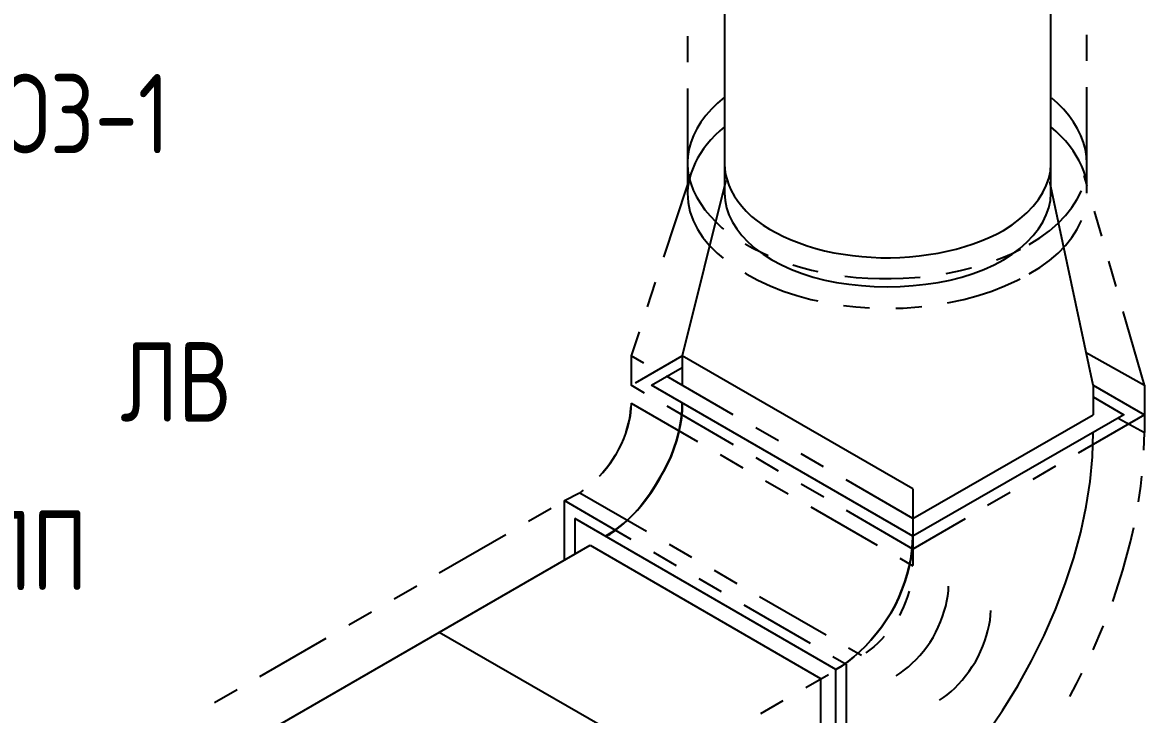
# Model space of a CAD drawing. Header units: metres. Extents: x 20 to 415, y 5 to 292.
# Drawn here: x 256.4 to 271.09, y 192.03 to 201.09 of the extents above; entities that cross this region are included whole.
import ezdxf

# ---------------------------------------------------------------- set-up
doc = ezdxf.new("R2010")
doc.units = ezdxf.units.M
for name, color, linetype in [('ВОЗДУХОВОДЫ', 7, 'Continuous'), ('ИЗОЛЯЦИЯ', 3, 'Continuous'), ('ОБОЗНАЧЕНИЯ', 7, 'Continuous')]:
    doc.layers.add(name, color=color, linetype=linetype)
doc.styles.add('GOST', font='isocpeur.ttf')

msp = doc.modelspace()

# ---------------------------------------------------------------- linework, layer by layer
at = {"layer": 'ВОЗДУХОВОДЫ'}
for points in [[(265.59, 265.402), (265.59, 199.242)], [(269.864, 199.242), (269.864, 265.402)], [(265.59, 199.242), (265.59, 198.857)], [(265.59, 199.242), (265.593, 199.172), (265.604, 199.102), (265.622, 199.032), (265.646, 198.962), (265.678, 198.893), (265.717, 198.824), (265.762, 198.755), (265.815, 198.688), (265.875, 198.621), (265.942, 198.555), (266.015, 198.496), (266.094, 198.44), (266.179, 198.388), (266.269, 198.338), (266.363, 198.291), (266.462, 198.247), (266.565, 198.207), (266.673, 198.169), (266.783, 198.134), (266.897, 198.103), (267.019, 198.079), (267.141, 198.059), (267.264, 198.042), (267.387, 198.028), (267.511, 198.019), (267.636, 198.013), (267.761, 198.012), (267.886, 198.015), (268.012, 198.023), (268.138, 198.036), (268.262, 198.053), (268.385, 198.074), (268.504, 198.099), (268.621, 198.127), (268.735, 198.159), (268.845, 198.195), (268.951, 198.234), (269.053, 198.276), (269.151, 198.322), (269.244, 198.371)], [(269.244, 198.371), (269.355, 198.444), (269.457, 198.521), (269.548, 198.602), (269.629, 198.687), (269.699, 198.775), (269.757, 198.866), (269.803, 198.958), (269.837, 199.052), (269.857, 199.147), (269.864, 199.242)], [(269.864, 198.857), (269.864, 199.242)], [(265.607, 199.024), (265.037, 196.728)], [(270.417, 196.343), (269.847, 199.008)], [(265.59, 198.857), (265.596, 198.761), (265.616, 198.666), (265.648, 198.573), (265.692, 198.48), (265.749, 198.39), (265.818, 198.302), (265.899, 198.217), (265.991, 198.135), (266.095, 198.058), (266.21, 197.985)], [(269.244, 197.985), (269.355, 198.058), (269.457, 198.135), (269.548, 198.217), (269.629, 198.302), (269.699, 198.39), (269.757, 198.48), (269.803, 198.573), (269.837, 198.666), (269.857, 198.761), (269.864, 198.857)], [(266.21, 197.985), (266.335, 197.918), (266.467, 197.858), (266.606, 197.806), (266.751, 197.76), (266.902, 197.721), (267.057, 197.69), (267.218, 197.665), (267.382, 197.647), (267.549, 197.637), (267.719, 197.633), (267.889, 197.637), (268.058, 197.647), (268.224, 197.665), (268.386, 197.69), (268.544, 197.721), (268.697, 197.76), (268.845, 197.806), (268.986, 197.858), (269.119, 197.918), (269.244, 197.985)], [(265.037, 196.728), (265.037, 196.343)], [(268.054, 194.985), (265.037, 196.728)], [(264.634, 196.343), (265.037, 196.577)], [(270.417, 196.192), (270.82, 195.957), (268.054, 194.365), (264.634, 196.343)], [(270.417, 196.343), (270.417, 195.957)], [(265.037, 196.108), (265.034, 196.012), (265.025, 195.913), (265.01, 195.814), (264.988, 195.714), (264.961, 195.613), (264.928, 195.513), (264.889, 195.413), (264.844, 195.314), (264.792, 195.215), (264.735, 195.119), (264.678, 195.021), (264.617, 194.926), (264.552, 194.837), (264.485, 194.752), (264.415, 194.673), (264.342, 194.599), (264.267, 194.531), (264.19, 194.469), (264.111, 194.413), (264.031, 194.365)], [(264.031, 194.365), (264.111, 194.413), (264.19, 194.469), (264.267, 194.531), (264.342, 194.599), (264.415, 194.673), (264.485, 194.752), (264.552, 194.837), (264.617, 194.926), (264.678, 195.021), (264.735, 195.119), (264.792, 195.215), (264.844, 195.314), (264.889, 195.413), (264.928, 195.513), (264.961, 195.613), (264.988, 195.714), (265.01, 195.814), (265.025, 195.913), (265.034, 196.012), (265.037, 196.108), (265.037, 196.108), (265.037, 196.108)], [(264.165, 194.448), (264.24, 194.506), (264.312, 194.569), (264.382, 194.636), (264.449, 194.707), (264.513, 194.782), (264.574, 194.86), (264.632, 194.942), (264.687, 195.026), (264.738, 195.113), (264.785, 195.203), (264.833, 195.294), (264.876, 195.385), (264.914, 195.477), (264.946, 195.57), (264.974, 195.662), (264.997, 195.753), (265.014, 195.844), (265.027, 195.933), (265.034, 196.021), (265.037, 196.108)], [(268.054, 194.599), (270.417, 195.957)], [(270.412, 195.95), (270.412, 195.951)], [(267.048, 189.906), (267.314, 190.069), (267.576, 190.254), (267.834, 190.461), (268.086, 190.689), (268.333, 190.935), (268.571, 191.198), (268.801, 191.479), (269.022, 191.774), (269.231, 192.083), (269.428, 192.404), (269.611, 192.733), (269.776, 193.067), (269.923, 193.405), (270.052, 193.743), (270.162, 194.082), (270.253, 194.419), (270.324, 194.753), (270.376, 195.083), (270.407, 195.406), (270.417, 195.722)], [(267.048, 189.906), (267.314, 190.069), (267.576, 190.254), (267.834, 190.461), (268.086, 190.689), (268.333, 190.935), (268.571, 191.198), (268.801, 191.479), (269.022, 191.774), (269.231, 192.083), (269.428, 192.404), (269.611, 192.733), (269.776, 193.067), (269.923, 193.405), (270.052, 193.743), (270.162, 194.082), (270.253, 194.419), (270.324, 194.753), (270.376, 195.083), (270.407, 195.406), (270.417, 195.722)], [(268.054, 194.985), (268.054, 194.599)], [(266.646, 189.671), (267.048, 189.437), (267.048, 192.621), (263.629, 194.599)], [(263.629, 194.599), (263.629, 194.13)], [(264.031, 194.365), (264.046, 194.37), (264.061, 194.377), (264.076, 194.384), (264.09, 194.392), (264.104, 194.4), (264.118, 194.409), (264.131, 194.419), (264.143, 194.429), (264.155, 194.438), (264.165, 194.448)], [(256.019, 189.738), (263.83, 194.247)], [(263.827, 194.244), (263.827, 194.243)], [(263.827, 194.244), (263.827, 194.244)], [(263.83, 194.247), (266.847, 192.504)], [(267.048, 192.621), (267.128, 192.67), (267.207, 192.726), (267.284, 192.787), (267.36, 192.855), (267.434, 192.927), (267.506, 193.005), (267.575, 193.088), (267.643, 193.174), (267.707, 193.265), (267.769, 193.359), (267.822, 193.46), (267.87, 193.562), (267.912, 193.664), (267.949, 193.766), (267.981, 193.868), (268.007, 193.97), (268.027, 194.07), (268.042, 194.17), (268.051, 194.268), (268.054, 194.365)], [(268.054, 194.365), (268.051, 194.268), (268.042, 194.17), (268.027, 194.07), (268.007, 193.97), (267.981, 193.868), (267.949, 193.766), (267.912, 193.664), (267.87, 193.562), (267.822, 193.46), (267.769, 193.359), (267.707, 193.265), (267.643, 193.174), (267.575, 193.088), (267.506, 193.005), (267.434, 192.927), (267.36, 192.855), (267.284, 192.787), (267.207, 192.726), (267.128, 192.67), (267.048, 192.621), (267.048, 192.621), (267.048, 192.621)], [(267.836, 192.538), (267.891, 192.574), (267.944, 192.614), (267.997, 192.657), (268.048, 192.703), (268.098, 192.751), (268.146, 192.803), (268.193, 192.858), (268.238, 192.916), (268.281, 192.977), (268.322, 193.04), (268.356, 193.107), (268.388, 193.175), (268.417, 193.243), (268.444, 193.313), (268.467, 193.382), (268.486, 193.451), (268.502, 193.519), (268.514, 193.585), (268.521, 193.649), (268.523, 193.711)], [(267.836, 192.538), (267.891, 192.574), (267.944, 192.614), (267.997, 192.657), (268.048, 192.703), (268.098, 192.751), (268.146, 192.803), (268.193, 192.858), (268.238, 192.916), (268.281, 192.977), (268.322, 193.04), (268.356, 193.107), (268.388, 193.175), (268.417, 193.243), (268.444, 193.313), (268.467, 193.382), (268.486, 193.451), (268.502, 193.519), (268.514, 193.585), (268.521, 193.649), (268.523, 193.711)], [(268.406, 192.219), (268.456, 192.252), (268.506, 192.289), (268.556, 192.331), (268.605, 192.377), (268.653, 192.427), (268.7, 192.48), (268.746, 192.536), (268.791, 192.596), (268.834, 192.658), (268.875, 192.722), (268.909, 192.788), (268.941, 192.856), (268.97, 192.925), (268.997, 192.994), (269.02, 193.064), (269.039, 193.132), (269.055, 193.2), (269.067, 193.266), (269.074, 193.331), (269.076, 193.392)], [(268.406, 192.219), (268.456, 192.252), (268.506, 192.289), (268.556, 192.331), (268.605, 192.377), (268.653, 192.427), (268.7, 192.48), (268.746, 192.536), (268.791, 192.596), (268.834, 192.658), (268.875, 192.722), (268.909, 192.788), (268.941, 192.856), (268.97, 192.925), (268.997, 192.994), (269.02, 193.064), (269.039, 193.132), (269.055, 193.2), (269.067, 193.266), (269.074, 193.331), (269.076, 193.392)], [(266.847, 192.504), (266.847, 189.789)]]:
    msp.add_lwpolyline(points, dxfattribs=at)
at = {"layer": 'ИЗОЛЯЦИЯ'}
for points in [[(265.104, 200.915), (265.104, 200.573)], [(270.334, 200.59), (270.334, 200.932)], [(265.104, 200.231), (265.104, 199.242)], [(270.334, 199.242), (270.334, 200.248)], [(265.499, 200.037), (265.417, 199.957)], [(265.59, 200.114), (265.499, 200.037)], [(269.951, 200.037), (269.877, 200.103)], [(270.029, 199.957), (269.951, 200.037)], [(265.345, 199.875), (265.281, 199.79)], [(265.417, 199.957), (265.345, 199.875)], [(270.099, 199.875), (270.029, 199.957)], [(270.16, 199.79), (270.099, 199.875)], [(265.228, 199.703), (265.183, 199.614)], [(265.281, 199.79), (265.228, 199.703)], [(265.59, 199.728), (265.527, 199.673)], [(269.932, 199.668), (269.864, 199.728)], [(270.212, 199.703), (270.16, 199.79)], [(270.255, 199.614), (270.212, 199.703)], [(265.183, 199.614), (265.149, 199.524)], [(265.412, 199.558), (265.362, 199.499)], [(265.467, 199.616), (265.412, 199.558)], [(265.527, 199.673), (265.467, 199.616)], [(269.995, 199.606), (269.932, 199.668)], [(270.053, 199.543), (269.995, 199.606)], [(270.106, 199.479), (270.053, 199.543)], [(270.289, 199.524), (270.255, 199.614)], [(265.124, 199.431), (265.109, 199.337)], [(265.149, 199.524), (265.124, 199.431)], [(265.316, 199.439), (265.274, 199.378)], [(265.362, 199.499), (265.316, 199.439)], [(270.153, 199.414), (270.106, 199.479)], [(270.196, 199.348), (270.153, 199.414)], [(270.314, 199.431), (270.289, 199.524)], [(270.328, 199.337), (270.314, 199.431)], [(265.104, 199.242), (265.104, 198.857)], [(265.104, 199.242), (265.109, 199.157)], [(265.109, 199.337), (265.105, 199.27)], [(265.204, 199.254), (265.177, 199.19)], [(265.237, 199.317), (265.204, 199.254)], [(265.274, 199.378), (265.237, 199.317)], [(270.234, 199.281), (270.196, 199.348)], [(270.266, 199.214), (270.234, 199.281)], [(270.334, 199.242), (270.328, 199.337)], [(270.334, 198.857), (270.334, 199.242)], [(265.154, 199.125), (265.104, 198.974)], [(265.109, 199.157), (265.124, 199.07)], [(265.139, 199.092), (265.141, 199.092)], [(265.141, 199.099), (265.143, 199.099)], [(265.143, 199.106), (265.145, 199.106)], [(265.146, 199.113), (265.148, 199.113)], [(265.15, 199.119), (265.151, 199.119)], [(265.177, 199.19), (265.154, 199.125)], [(265.154, 199.125), (265.156, 199.125)], [(270.294, 199.145), (270.266, 199.214)], [(270.317, 199.075), (270.294, 199.145)], [(270.34, 198.953), (270.3, 199.092)], [(270.333, 199.231), (270.335, 199.231)], [(265.104, 198.974), (264.79, 198.019)], [(265.114, 198.957), (265.111, 198.937)], [(265.118, 198.978), (265.114, 198.957)], [(265.123, 198.998), (265.118, 198.978)], [(265.127, 199.018), (265.123, 198.998)], [(265.124, 199.07), (265.148, 198.983)], [(265.132, 199.038), (265.127, 199.018)], [(265.137, 199.058), (265.132, 199.038)], [(265.137, 199.07), (265.139, 199.07)], [(265.137, 199.064), (265.139, 199.064)], [(265.138, 199.077), (265.139, 199.077)], [(265.139, 199.084), (265.14, 199.084)], [(265.148, 198.983), (265.181, 198.897)], [(270.321, 199.055), (270.317, 199.075)], [(270.325, 199.034), (270.321, 199.055)], [(270.328, 199.014), (270.325, 199.034)], [(270.33, 198.993), (270.328, 199.014)], [(270.332, 198.972), (270.33, 198.993)], [(270.333, 198.951), (270.332, 198.972)], [(270.333, 198.928), (270.333, 198.951)], [(265.106, 198.897), (265.104, 198.877)], [(265.104, 198.877), (265.104, 198.857)], [(265.104, 198.857), (265.112, 198.737)], [(265.108, 198.917), (265.106, 198.897)], [(265.111, 198.937), (265.108, 198.917)], [(265.181, 198.897), (265.223, 198.811)], [(265.223, 198.811), (265.274, 198.726)], [(270.208, 198.779), (270.262, 198.891)], [(270.262, 198.891), (270.264, 198.891)], [(270.333, 198.905), (270.333, 198.928)], [(270.334, 198.881), (270.333, 198.905)], [(270.333, 198.843), (270.334, 198.843)], [(270.334, 198.857), (270.334, 198.881)], [(265.112, 198.737), (265.137, 198.618)], [(265.274, 198.726), (265.333, 198.642)], [(270.055, 198.565), (270.139, 198.67)], [(270.139, 198.67), (270.208, 198.779)], [(265.137, 198.618), (265.179, 198.502)], [(265.179, 198.502), (265.235, 198.389)], [(265.333, 198.642), (265.4, 198.561)], [(265.4, 198.561), (265.474, 198.481)], [(269.957, 198.464), (270.055, 198.565)], [(270.208, 198.389), (270.262, 198.502)], [(270.262, 198.502), (270.264, 198.502)], [(270.528, 198.295), (270.434, 198.624)], [(265.235, 198.389), (265.307, 198.279)], [(265.474, 198.481), (265.556, 198.404)], [(265.556, 198.404), (265.576, 198.389)], [(269.719, 198.274), (269.844, 198.367)], [(269.844, 198.367), (269.957, 198.464)], [(270.139, 198.279), (270.208, 198.389)], [(265.307, 198.279), (265.393, 198.173)], [(269.579, 198.186), (269.719, 198.274)], [(270.055, 198.173), (270.139, 198.279)], [(265.393, 198.173), (265.494, 198.071)], [(265.494, 198.071), (265.573, 198.005)], [(265.858, 198.195), (265.952, 198.142)], [(265.952, 198.142), (266.068, 198.084)], [(266.068, 198.084), (266.163, 198.041)], [(269.222, 198.013), (269.346, 198.066)], [(269.346, 198.066), (269.464, 198.123)], [(269.844, 197.975), (269.957, 198.071)], [(269.957, 198.071), (270.055, 198.173)], [(266.483, 197.921), (266.586, 197.889)], [(269.151, 197.986), (269.222, 198.013)], [(269.719, 197.885), (269.844, 197.975)], [(270.717, 197.638), (270.622, 197.967)], [(265.855, 197.813), (265.875, 197.801)], [(265.875, 197.801), (266.026, 197.719)], [(266.586, 197.889), (266.73, 197.851)], [(266.73, 197.851), (266.813, 197.832)], [(267.15, 197.774), (267.151, 197.774)], [(267.164, 197.772), (267.314, 197.756)], [(268.492, 197.808), (268.535, 197.816)], [(268.535, 197.816), (268.68, 197.846)], [(268.68, 197.846), (268.821, 197.881)], [(268.821, 197.881), (268.823, 197.881)], [(269.579, 197.801), (269.719, 197.885)], [(264.683, 197.694), (264.577, 197.369)], [(266.026, 197.719), (266.187, 197.644)], [(266.187, 197.644), (266.358, 197.577)], [(267.314, 197.756), (267.465, 197.746)], [(267.465, 197.746), (267.618, 197.741)], [(267.618, 197.741), (267.772, 197.741)], [(267.772, 197.741), (267.927, 197.746)], [(267.927, 197.746), (268.083, 197.754)], [(268.083, 197.754), (268.153, 197.76)], [(269.089, 197.577), (269.26, 197.644)], [(269.26, 197.644), (269.424, 197.719)], [(269.424, 197.719), (269.461, 197.738)], [(266.358, 197.577), (266.536, 197.518)], [(266.536, 197.518), (266.721, 197.468)], [(268.724, 197.468), (268.91, 197.518)], [(268.91, 197.518), (269.089, 197.577)], [(266.721, 197.468), (266.812, 197.448)], [(267.149, 197.387), (267.31, 197.368)], [(267.31, 197.368), (267.489, 197.355)], [(267.831, 197.351), (267.928, 197.353)], [(267.928, 197.353), (268.134, 197.368)], [(268.134, 197.368), (268.172, 197.373)], [(268.51, 197.422), (268.533, 197.426)], [(268.533, 197.426), (268.724, 197.468)], [(271.088, 196.343), (270.811, 197.309)], [(264.47, 197.044), (264.366, 196.728)], [(270.317, 196.778), (271.088, 196.343)], [(264.366, 196.728), (264.366, 196.343)], [(264.535, 196.631), (264.366, 196.728)], [(264.423, 196.375), (265.037, 196.728)], [(265.702, 195.957), (264.831, 196.46)], [(264.542, 196.24), (264.366, 196.343)], [(270.417, 196.343), (271.088, 195.957)], [(271.088, 196.343), (271.088, 195.957)], [(264.364, 196.046), (264.358, 195.982)], [(264.358, 195.982), (264.364, 196.046)], [(264.366, 196.108), (264.364, 196.046)], [(264.364, 196.046), (264.365, 196.066)], [(264.366, 196.108), (265.237, 195.605)], [(265.707, 195.563), (264.838, 196.068)], [(264.348, 195.916), (264.334, 195.848)], [(264.334, 195.848), (264.348, 195.916)], [(264.358, 195.982), (264.348, 195.916)], [(264.348, 195.916), (264.358, 195.982)], [(271.088, 195.957), (270.218, 195.452)], [(270.753, 195.907), (271.088, 195.722)], [(271.088, 195.957), (271.088, 195.725)], [(264.316, 195.779), (264.294, 195.71)], [(264.301, 195.732), (264.316, 195.779)], [(264.334, 195.848), (264.316, 195.779)], [(264.316, 195.779), (264.334, 195.848)], [(266.295, 195.615), (265.998, 195.786)], [(271.08, 195.494), (271.088, 195.722)], [(271.08, 195.494), (271.088, 195.722)], [(271.088, 195.722), (271.089, 195.722)], [(271.088, 195.722), (271.089, 195.722)], [(264.238, 195.572), (264.203, 195.504)], [(264.268, 195.64), (264.238, 195.572)], [(264.294, 195.71), (264.268, 195.64)], [(264.165, 195.437), (264.128, 195.374)], [(264.128, 195.374), (264.157, 195.423)], [(264.203, 195.504), (264.165, 195.437)], [(265.533, 195.434), (265.83, 195.263)], [(266.887, 195.273), (266.591, 195.444)], [(264.087, 195.313), (264.044, 195.255)], [(264.044, 195.255), (264.087, 195.313)], [(264.128, 195.374), (264.087, 195.313)], [(264.087, 195.313), (264.128, 195.374)], [(266.298, 195.219), (266.002, 195.391)], [(269.922, 195.281), (269.626, 195.109)], [(263.951, 195.15), (263.998, 195.2)], [(264.044, 195.255), (263.998, 195.2)], [(263.998, 195.2), (264.044, 195.255)], [(263.998, 195.2), (263.999, 195.2)], [(271.042, 195.021), (271.055, 195.153)], [(271.042, 195.021), (271.055, 195.153)], [(266.126, 195.092), (266.422, 194.921)], [(266.889, 194.875), (266.594, 195.047)], [(268.054, 194.599), (267.183, 195.102)], [(271.01, 194.815), (271.042, 195.021)], [(271.01, 194.815), (271.042, 195.021)], [(263.495, 194.834), (263.69, 194.932)], [(263.495, 194.834), (264.364, 194.328)], [(263.495, 194.046), (263.495, 194.834)], [(263.74, 194.967), (263.696, 194.935)], [(263.696, 194.935), (264.567, 194.432)], [(269.331, 194.938), (269.035, 194.766)], [(263.022, 194.561), (263.318, 194.732)], [(266.718, 194.75), (267.589, 194.247)], [(268.054, 194.197), (267.185, 194.703)], [(268.054, 194.599), (268.054, 194.197)], [(268.739, 194.594), (268.054, 194.197)], [(261.855, 193.887), (262.726, 194.39)], [(270.907, 194.291), (270.947, 194.479)], [(270.907, 194.291), (270.947, 194.479)], [(264.863, 194.261), (265.159, 194.09)], [(270.807, 193.92), (270.907, 194.291)], [(270.807, 193.92), (270.907, 194.291)], [(264.66, 194.156), (264.955, 193.984)], [(268.054, 194.197), (268.054, 193.983)], [(267.885, 194.077), (268.054, 193.979)], [(265.251, 193.812), (265.546, 193.64)], [(265.455, 193.919), (265.751, 193.748)], [(270.686, 193.548), (270.807, 193.92)], [(270.686, 193.548), (270.807, 193.92)], [(261.263, 193.545), (261.559, 193.716)], [(266.047, 193.577), (266.919, 193.074)], [(267.961, 193.508), (267.934, 193.441)], [(267.985, 193.576), (267.961, 193.508)], [(268.006, 193.644), (267.985, 193.576)], [(268.006, 193.646), (268.008, 193.646)], [(270.672, 193.512), (270.686, 193.548)], [(270.672, 193.512), (270.686, 193.548)], [(260.67, 193.203), (260.967, 193.374)], [(265.842, 193.468), (266.711, 192.963)], [(267.903, 193.375), (267.88, 193.329)], [(267.934, 193.441), (267.903, 193.375)], [(270.415, 192.879), (270.544, 193.174)], [(270.415, 192.879), (270.544, 193.174)], [(270.544, 193.174), (270.551, 193.192)], [(270.544, 193.174), (270.551, 193.192)], [(259.504, 192.529), (260.374, 193.032)], [(267.596, 192.964), (267.545, 192.918)], [(267.645, 193.013), (267.596, 192.964)], [(267.68, 193.052), (267.645, 193.013)], [(267.007, 192.791), (267.182, 192.688)], [(267.215, 192.903), (267.383, 192.806)], [(267.492, 192.876), (267.438, 192.838)], [(267.438, 192.838), (267.44, 192.838)], [(267.545, 192.918), (267.492, 192.876)], [(267.182, 192.688), (267.182, 191.683)], [(266.655, 192.385), (266.952, 192.556)], [(270.2, 192.433), (270.267, 192.57)], [(270.2, 192.433), (270.267, 192.57)], [(258.911, 192.187), (259.207, 192.358)], [(270.109, 192.268), (270.2, 192.433)], [(270.109, 192.268), (270.2, 192.433)], [(266.063, 192.043), (266.359, 192.214)]]:
    msp.add_lwpolyline(points, dxfattribs=at)
at = {"layer": 'ОБОЗНАЧЕНИЯ'}
msp.add_lwpolyline([(261.852, 193.108), (264.886, 191.364)], dxfattribs=at)

# ---------------------------------------------------------------- texts
at = {"layer": 'ОБОЗНАЧЕНИЯ', "style": 'GOST', "width": 0.8}
for s, height, p in [('Воздушный клапан МО3-1', 1.03981, (244.801, 199.379)), ('ЛВ', 1.0398, (257.678, 195.867)), ('ЛП', 1.0398, (255.759, 193.659))]:
    msp.add_text(s, height=height, dxfattribs=at).set_placement(p)

doc.saveas('drawing.dxf')
